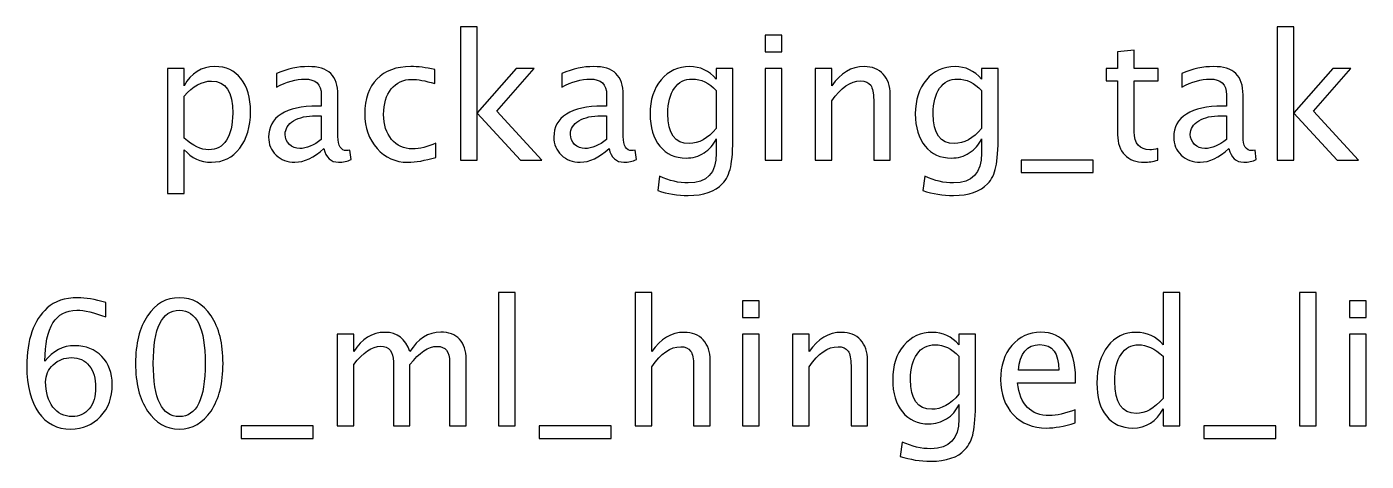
# Model space of a CAD drawing. Header units: centimetres. Extents: x -12.4 to 13.9, y -15.4 to 15.6.
# Drawn here: x -12.4 to -2.57, y 12.46 to 15.65 of the extents above; entities that cross this region are included whole.
import ezdxf

# ---------------------------------------------------------------- set-up
doc = ezdxf.new("R2010")
doc.units = ezdxf.units.CM
doc.header["$MEASUREMENT"] = 0
doc.layers.add('Layer 1', color=7, linetype='Continuous')

msp = doc.modelspace()

# ---------------------------------------------------------------- linework, layer by layer
at = {"layer": 'Layer 1'}
for points, knots in [([(-9.21841, 14.67044), (-9.21841, 14.67044), (-9.21841, 15.64961), (-9.21841, 15.64961), (-9.21841, 15.64961), (-9.21841, 15.64961), (-9.09649, 15.64961), (-9.09649, 15.64961), (-9.09649, 15.64961), (-9.09649, 15.64961), (-9.09649, 15.01694), (-9.09649, 15.01694), (-9.09649, 15.01694), (-9.09649, 15.01694), (-8.81074, 15.34354), (-8.81074, 15.34354), (-8.81074, 15.34354), (-8.81074, 15.34354), (-8.67908, 15.34354), (-8.67908, 15.34354), (-8.67908, 15.34354), (-8.67908, 15.34354), (-8.95213, 15.02943), (-8.95213, 15.02943), (-8.95213, 15.02943), (-8.95213, 15.02943), (-8.62193, 14.67044), (-8.62193, 14.67044), (-8.62193, 14.67044), (-8.62193, 14.67044), (-8.77899, 14.67044), (-8.77899, 14.67044), (-8.77899, 14.67044), (-8.77899, 14.67044), (-9.09649, 15.01567), (-9.09649, 15.01567), (-9.09649, 15.01567), (-9.09649, 15.01567), (-9.09649, 14.67044), (-9.09649, 14.67044), (-9.09649, 14.67044), (-9.09649, 14.67044), (-9.21841, 14.67044), (-9.21841, 14.67044)], [0, 0, 0, 0, 0.0833333, 0.0833333, 0.0833333, 0.0833333, 0.1666667, 0.1666667, 0.1666667, 0.1666667, 0.25, 0.25, 0.25, 0.25, 0.3333333, 0.3333333, 0.3333333, 0.3333333, 0.4166667, 0.4166667, 0.4166667, 0.4166667, 0.5, 0.5, 0.5, 0.5, 0.5833333, 0.5833333, 0.5833333, 0.5833333, 0.6666667, 0.6666667, 0.6666667, 0.6666667, 0.75, 0.75, 0.75, 0.75, 0.8333333, 0.8333333, 0.8333333, 0.8333333, 1, 1, 1, 1]), ([(-3.22463, 14.67044), (-3.22463, 14.67044), (-3.22463, 15.64961), (-3.22463, 15.64961), (-3.22463, 15.64961), (-3.22463, 15.64961), (-3.10271, 15.64961), (-3.10271, 15.64961), (-3.10271, 15.64961), (-3.10271, 15.64961), (-3.10271, 15.01694), (-3.10271, 15.01694), (-3.10271, 15.01694), (-3.10271, 15.01694), (-2.81696, 15.34354), (-2.81696, 15.34354), (-2.81696, 15.34354), (-2.81696, 15.34354), (-2.6853, 15.34354), (-2.6853, 15.34354), (-2.6853, 15.34354), (-2.6853, 15.34354), (-2.95835, 15.02943), (-2.95835, 15.02943), (-2.95835, 15.02943), (-2.95835, 15.02943), (-2.62815, 14.67044), (-2.62815, 14.67044), (-2.62815, 14.67044), (-2.62815, 14.67044), (-2.78521, 14.67044), (-2.78521, 14.67044), (-2.78521, 14.67044), (-2.78521, 14.67044), (-3.10271, 15.01567), (-3.10271, 15.01567), (-3.10271, 15.01567), (-3.10271, 15.01567), (-3.10271, 14.67044), (-3.10271, 14.67044), (-3.10271, 14.67044), (-3.10271, 14.67044), (-3.22463, 14.67044), (-3.22463, 14.67044)], [0, 0, 0, 0, 0.0833333, 0.0833333, 0.0833333, 0.0833333, 0.1666667, 0.1666667, 0.1666667, 0.1666667, 0.25, 0.25, 0.25, 0.25, 0.3333333, 0.3333333, 0.3333333, 0.3333333, 0.4166667, 0.4166667, 0.4166667, 0.4166667, 0.5, 0.5, 0.5, 0.5, 0.5833333, 0.5833333, 0.5833333, 0.5833333, 0.6666667, 0.6666667, 0.6666667, 0.6666667, 0.75, 0.75, 0.75, 0.75, 0.8333333, 0.8333333, 0.8333333, 0.8333333, 1, 1, 1, 1]), ([(-6.98299, 15.46673), (-6.98299, 15.46673), (-6.98299, 15.58865), (-6.98299, 15.58865), (-6.98299, 15.58865), (-6.98299, 15.58865), (-6.86107, 15.58865), (-6.86107, 15.58865), (-6.86107, 15.58865), (-6.86107, 15.58865), (-6.86107, 15.46673), (-6.86107, 15.46673), (-6.86107, 15.46673), (-6.86107, 15.46673), (-6.98299, 15.46673), (-6.98299, 15.46673)], [0, 0, 0, 0, 0.2, 0.2, 0.2, 0.2, 0.4, 0.4, 0.4, 0.4, 0.6, 0.6, 0.6, 0.6, 1, 1, 1, 1]), ([(-4.09987, 14.67065), (-4.13755, 14.66028), (-4.17035, 14.6552), (-4.19808, 14.6552), (-4.19808, 14.6552), (-4.26031, 14.6552), (-4.30878, 14.67298), (-4.3435, 14.70854), (-4.3435, 14.70854), (-4.37842, 14.7441), (-4.39578, 14.79342), (-4.39578, 14.85671), (-4.39578, 14.85671), (-4.39578, 14.85671), (-4.39578, 15.2521), (-4.39578, 15.2521), (-4.39578, 15.2521), (-4.39578, 15.2521), (-4.48002, 15.2521), (-4.48002, 15.2521), (-4.48002, 15.2521), (-4.48002, 15.2521), (-4.48002, 15.34354), (-4.48002, 15.34354), (-4.48002, 15.34354), (-4.48002, 15.34354), (-4.39578, 15.34354), (-4.39578, 15.34354), (-4.39578, 15.34354), (-4.39578, 15.34354), (-4.39578, 15.46525), (-4.39578, 15.46525), (-4.39578, 15.46525), (-4.39578, 15.46525), (-4.27386, 15.47689), (-4.27386, 15.47689), (-4.27386, 15.47689), (-4.27386, 15.47689), (-4.27386, 15.34354), (-4.27386, 15.34354), (-4.27386, 15.34354), (-4.27386, 15.34354), (-4.09733, 15.34354), (-4.09733, 15.34354), (-4.09733, 15.34354), (-4.09733, 15.34354), (-4.09733, 15.2521), (-4.09733, 15.2521), (-4.09733, 15.2521), (-4.09733, 15.2521), (-4.27386, 15.2521), (-4.27386, 15.2521), (-4.27386, 15.2521), (-4.27386, 15.2521), (-4.27386, 14.87872), (-4.27386, 14.87872), (-4.27386, 14.87872), (-4.27386, 14.79067), (-4.23555, 14.74664), (-4.15914, 14.74664), (-4.15914, 14.74664), (-4.14284, 14.74664), (-4.12315, 14.74939), (-4.09987, 14.75468), (-4.09987, 14.75468), (-4.09987, 14.75468), (-4.09987, 14.67065), (-4.09987, 14.67065)], [0, 0, 0, 0, 0.0555556, 0.0555556, 0.0555556, 0.0555556, 0.1111111, 0.1111111, 0.1111111, 0.1111111, 0.1666667, 0.1666667, 0.1666667, 0.1666667, 0.2222222, 0.2222222, 0.2222222, 0.2222222, 0.2777778, 0.2777778, 0.2777778, 0.2777778, 0.3333333, 0.3333333, 0.3333333, 0.3333333, 0.3888889, 0.3888889, 0.3888889, 0.3888889, 0.4444444, 0.4444444, 0.4444444, 0.4444444, 0.5, 0.5, 0.5, 0.5, 0.5555556, 0.5555556, 0.5555556, 0.5555556, 0.6111111, 0.6111111, 0.6111111, 0.6111111, 0.6666667, 0.6666667, 0.6666667, 0.6666667, 0.7222222, 0.7222222, 0.7222222, 0.7222222, 0.7777778, 0.7777778, 0.7777778, 0.7777778, 0.8333333, 0.8333333, 0.8333333, 0.8333333, 0.8888889, 0.8888889, 0.8888889, 0.8888889, 1, 1, 1, 1]), ([(-11.36936, 14.42533), (-11.36936, 14.42533), (-11.36936, 15.34354), (-11.36936, 15.34354), (-11.36936, 15.34354), (-11.36936, 15.34354), (-11.24744, 15.34354), (-11.24744, 15.34354), (-11.24744, 15.34354), (-11.24744, 15.34354), (-11.24744, 15.21633), (-11.24744, 15.21633), (-11.24744, 15.21633), (-11.19749, 15.31052), (-11.12234, 15.35751), (-11.02223, 15.35751), (-11.02223, 15.35751), (-10.94116, 15.35751), (-10.87745, 15.32809), (-10.83088, 15.26903), (-10.83088, 15.26903), (-10.78431, 15.20998), (-10.76103, 15.12933), (-10.76103, 15.0271), (-10.76103, 15.0271), (-10.76103, 14.91576), (-10.78749, 14.8258), (-10.84019, 14.75765), (-10.84019, 14.75765), (-10.8929, 14.68928), (-10.96232, 14.6552), (-11.04826, 14.6552), (-11.04826, 14.6552), (-11.12806, 14.6552), (-11.19452, 14.68568), (-11.24744, 14.74685), (-11.24744, 14.74685), (-11.24744, 14.74685), (-11.24744, 14.42533), (-11.24744, 14.42533), (-11.24744, 14.42533), (-11.24744, 14.42533), (-11.36936, 14.42533), (-11.36936, 14.42533)], [0, 0, 0, 0, 0.0833333, 0.0833333, 0.0833333, 0.0833333, 0.1666667, 0.1666667, 0.1666667, 0.1666667, 0.25, 0.25, 0.25, 0.25, 0.3333333, 0.3333333, 0.3333333, 0.3333333, 0.4166667, 0.4166667, 0.4166667, 0.4166667, 0.5, 0.5, 0.5, 0.5, 0.5833333, 0.5833333, 0.5833333, 0.5833333, 0.6666667, 0.6666667, 0.6666667, 0.6666667, 0.75, 0.75, 0.75, 0.75, 0.8333333, 0.8333333, 0.8333333, 0.8333333, 1, 1, 1, 1]), ([(-10.22319, 14.75617), (-10.29642, 14.68886), (-10.36691, 14.6552), (-10.43464, 14.6552), (-10.43464, 14.6552), (-10.49031, 14.6552), (-10.53667, 14.67256), (-10.57328, 14.70748), (-10.57328, 14.70748), (-10.61011, 14.74241), (-10.62853, 14.78643), (-10.62853, 14.83956), (-10.62853, 14.83956), (-10.62853, 14.91301), (-10.59763, 14.96953), (-10.53582, 15.0089), (-10.53582, 15.0089), (-10.47401, 15.04827), (-10.38532, 15.06795), (-10.26975, 15.06795), (-10.26975, 15.06795), (-10.26975, 15.06795), (-10.24118, 15.06795), (-10.24118, 15.06795), (-10.24118, 15.06795), (-10.24118, 15.06795), (-10.24118, 15.14902), (-10.24118, 15.14902), (-10.24118, 15.14902), (-10.24118, 15.22712), (-10.28182, 15.26607), (-10.36331, 15.26607), (-10.36331, 15.26607), (-10.42639, 15.26607), (-10.49539, 15.24617), (-10.57011, 15.20638), (-10.57011, 15.20638), (-10.57011, 15.20638), (-10.57011, 15.30671), (-10.57011, 15.30671), (-10.57011, 15.30671), (-10.48798, 15.34058), (-10.41051, 15.35751), (-10.33791, 15.35751), (-10.33791, 15.35751), (-10.26319, 15.35751), (-10.20795, 15.34058), (-10.1726, 15.3065), (-10.1726, 15.3065), (-10.13704, 15.27242), (-10.11926, 15.21993), (-10.11926, 15.14902), (-10.11926, 15.14902), (-10.11926, 15.14902), (-10.11926, 14.84485), (-10.11926, 14.84485), (-10.11926, 14.84485), (-10.11926, 14.77522), (-10.09788, 14.74029), (-10.05491, 14.74029), (-10.05491, 14.74029), (-10.04962, 14.74029), (-10.04179, 14.74114), (-10.03142, 14.74283), (-10.03142, 14.74283), (-10.03142, 14.74283), (-10.02274, 14.6751), (-10.02274, 14.6751), (-10.02274, 14.6751), (-10.05047, 14.66176), (-10.08095, 14.6552), (-10.11439, 14.6552), (-10.11439, 14.6552), (-10.17133, 14.6552), (-10.20752, 14.68886), (-10.22319, 14.75617)], [0, 0, 0, 0, 0.05, 0.05, 0.05, 0.05, 0.1, 0.1, 0.1, 0.1, 0.15, 0.15, 0.15, 0.15, 0.2, 0.2, 0.2, 0.2, 0.25, 0.25, 0.25, 0.25, 0.3, 0.3, 0.3, 0.3, 0.35, 0.35, 0.35, 0.35, 0.4, 0.4, 0.4, 0.4, 0.45, 0.45, 0.45, 0.45, 0.5, 0.5, 0.5, 0.5, 0.55, 0.55, 0.55, 0.55, 0.6, 0.6, 0.6, 0.6, 0.65, 0.65, 0.65, 0.65, 0.7, 0.7, 0.7, 0.7, 0.75, 0.75, 0.75, 0.75, 0.8, 0.8, 0.8, 0.8, 0.85, 0.85, 0.85, 0.85, 0.9, 0.9, 0.9, 0.9, 1, 1, 1, 1]), ([(-9.4015, 14.69076), (-9.48045, 14.66705), (-9.54861, 14.6552), (-9.60597, 14.6552), (-9.60597, 14.6552), (-9.69699, 14.6552), (-9.77234, 14.68886), (-9.83224, 14.75595), (-9.83224, 14.75595), (-9.89214, 14.82326), (-9.9222, 14.90814), (-9.9222, 15.01038), (-9.9222, 15.01038), (-9.9222, 15.1196), (-9.89257, 15.2049), (-9.8333, 15.26586), (-9.8333, 15.26586), (-9.77403, 15.32703), (-9.69127, 15.35751), (-9.58501, 15.35751), (-9.58501, 15.35751), (-9.53273, 15.35751), (-9.47389, 15.35031), (-9.40912, 15.33592), (-9.40912, 15.33592), (-9.40912, 15.33592), (-9.40912, 15.23305), (-9.40912, 15.23305), (-9.40912, 15.23305), (-9.47791, 15.25337), (-9.534, 15.26353), (-9.57718, 15.26353), (-9.57718, 15.26353), (-9.63984, 15.26353), (-9.69, 15.24004), (-9.72747, 15.19326), (-9.72747, 15.19326), (-9.76493, 15.14648), (-9.78377, 15.08404), (-9.78377, 15.00614), (-9.78377, 15.00614), (-9.78377, 14.93058), (-9.7643, 14.86962), (-9.72556, 14.82284), (-9.72556, 14.82284), (-9.68683, 14.77627), (-9.63624, 14.75299), (-9.57337, 14.75299), (-9.57337, 14.75299), (-9.5177, 14.75299), (-9.46055, 14.76738), (-9.4015, 14.79617), (-9.4015, 14.79617), (-9.4015, 14.79617), (-9.4015, 14.69076), (-9.4015, 14.69076)], [0, 0, 0, 0, 0.0666667, 0.0666667, 0.0666667, 0.0666667, 0.1333333, 0.1333333, 0.1333333, 0.1333333, 0.2, 0.2, 0.2, 0.2, 0.2666667, 0.2666667, 0.2666667, 0.2666667, 0.3333333, 0.3333333, 0.3333333, 0.3333333, 0.4, 0.4, 0.4, 0.4, 0.4666667, 0.4666667, 0.4666667, 0.4666667, 0.5333333, 0.5333333, 0.5333333, 0.5333333, 0.6, 0.6, 0.6, 0.6, 0.6666667, 0.6666667, 0.6666667, 0.6666667, 0.7333333, 0.7333333, 0.7333333, 0.7333333, 0.8, 0.8, 0.8, 0.8, 0.8666667, 0.8666667, 0.8666667, 0.8666667, 1, 1, 1, 1]), ([(-8.12917, 14.75617), (-8.2024, 14.68886), (-8.27289, 14.6552), (-8.34062, 14.6552), (-8.34062, 14.6552), (-8.39629, 14.6552), (-8.44265, 14.67256), (-8.47926, 14.70748), (-8.47926, 14.70748), (-8.51609, 14.74241), (-8.53451, 14.78643), (-8.53451, 14.83956), (-8.53451, 14.83956), (-8.53451, 14.91301), (-8.50361, 14.96953), (-8.4418, 15.0089), (-8.4418, 15.0089), (-8.37999, 15.04827), (-8.2913, 15.06795), (-8.17573, 15.06795), (-8.17573, 15.06795), (-8.17573, 15.06795), (-8.14716, 15.06795), (-8.14716, 15.06795), (-8.14716, 15.06795), (-8.14716, 15.06795), (-8.14716, 15.14902), (-8.14716, 15.14902), (-8.14716, 15.14902), (-8.14716, 15.22712), (-8.1878, 15.26607), (-8.26929, 15.26607), (-8.26929, 15.26607), (-8.33237, 15.26607), (-8.40137, 15.24617), (-8.47609, 15.20638), (-8.47609, 15.20638), (-8.47609, 15.20638), (-8.47609, 15.30671), (-8.47609, 15.30671), (-8.47609, 15.30671), (-8.39396, 15.34058), (-8.31649, 15.35751), (-8.24389, 15.35751), (-8.24389, 15.35751), (-8.16917, 15.35751), (-8.11393, 15.34058), (-8.07858, 15.3065), (-8.07858, 15.3065), (-8.04302, 15.27242), (-8.02524, 15.21993), (-8.02524, 15.14902), (-8.02524, 15.14902), (-8.02524, 15.14902), (-8.02524, 14.84485), (-8.02524, 14.84485), (-8.02524, 14.84485), (-8.02524, 14.77522), (-8.00386, 14.74029), (-7.96089, 14.74029), (-7.96089, 14.74029), (-7.9556, 14.74029), (-7.94777, 14.74114), (-7.9374, 14.74283), (-7.9374, 14.74283), (-7.9374, 14.74283), (-7.92872, 14.6751), (-7.92872, 14.6751), (-7.92872, 14.6751), (-7.95645, 14.66176), (-7.98693, 14.6552), (-8.02037, 14.6552), (-8.02037, 14.6552), (-8.07731, 14.6552), (-8.1135, 14.68886), (-8.12917, 14.75617)], [0, 0, 0, 0, 0.05, 0.05, 0.05, 0.05, 0.1, 0.1, 0.1, 0.1, 0.15, 0.15, 0.15, 0.15, 0.2, 0.2, 0.2, 0.2, 0.25, 0.25, 0.25, 0.25, 0.3, 0.3, 0.3, 0.3, 0.35, 0.35, 0.35, 0.35, 0.4, 0.4, 0.4, 0.4, 0.45, 0.45, 0.45, 0.45, 0.5, 0.5, 0.5, 0.5, 0.55, 0.55, 0.55, 0.55, 0.6, 0.6, 0.6, 0.6, 0.65, 0.65, 0.65, 0.65, 0.7, 0.7, 0.7, 0.7, 0.75, 0.75, 0.75, 0.75, 0.8, 0.8, 0.8, 0.8, 0.85, 0.85, 0.85, 0.85, 0.9, 0.9, 0.9, 0.9, 1, 1, 1, 1]), ([(-7.7723, 14.44692), (-7.7723, 14.44692), (-7.75791, 14.55233), (-7.75791, 14.55233), (-7.75791, 14.55233), (-7.68721, 14.51931), (-7.61715, 14.5028), (-7.54793, 14.5028), (-7.54793, 14.5028), (-7.41056, 14.5028), (-7.34177, 14.57561), (-7.34177, 14.72103), (-7.34177, 14.72103), (-7.34177, 14.72103), (-7.34177, 14.82686), (-7.34177, 14.82686), (-7.34177, 14.82686), (-7.36294, 14.7822), (-7.39299, 14.7477), (-7.43215, 14.72293), (-7.43215, 14.72293), (-7.47131, 14.69817), (-7.51491, 14.68568), (-7.56296, 14.68568), (-7.56296, 14.68568), (-7.64445, 14.68568), (-7.70901, 14.71489), (-7.75664, 14.77331), (-7.75664, 14.77331), (-7.80426, 14.83173), (-7.82818, 14.91089), (-7.82818, 15.0108), (-7.82818, 15.0108), (-7.82818, 15.11304), (-7.80109, 15.19643), (-7.7469, 15.26099), (-7.7469, 15.26099), (-7.6925, 15.32534), (-7.62244, 15.35751), (-7.53629, 15.35751), (-7.53629, 15.35751), (-7.46094, 15.35751), (-7.39596, 15.32703), (-7.34177, 15.26586), (-7.34177, 15.26586), (-7.34177, 15.26586), (-7.34177, 15.34354), (-7.34177, 15.34354), (-7.34177, 15.34354), (-7.34177, 15.34354), (-7.21985, 15.34354), (-7.21985, 15.34354), (-7.21985, 15.34354), (-7.21985, 15.34354), (-7.21985, 14.85417), (-7.21985, 14.85417), (-7.21985, 14.85417), (-7.21985, 14.74897), (-7.22535, 14.67108), (-7.23636, 14.62049), (-7.23636, 14.62049), (-7.24715, 14.5699), (-7.2679, 14.52841), (-7.29795, 14.49624), (-7.29795, 14.49624), (-7.35129, 14.43972), (-7.43469, 14.41136), (-7.54793, 14.41136), (-7.54793, 14.41136), (-7.62561, 14.41136), (-7.70033, 14.42321), (-7.7723, 14.44692)], [0, 0, 0, 0, 0.0526316, 0.0526316, 0.0526316, 0.0526316, 0.1052632, 0.1052632, 0.1052632, 0.1052632, 0.1578947, 0.1578947, 0.1578947, 0.1578947, 0.2105263, 0.2105263, 0.2105263, 0.2105263, 0.2631579, 0.2631579, 0.2631579, 0.2631579, 0.3157895, 0.3157895, 0.3157895, 0.3157895, 0.3684211, 0.3684211, 0.3684211, 0.3684211, 0.4210526, 0.4210526, 0.4210526, 0.4210526, 0.4736842, 0.4736842, 0.4736842, 0.4736842, 0.5263158, 0.5263158, 0.5263158, 0.5263158, 0.5789474, 0.5789474, 0.5789474, 0.5789474, 0.6315789, 0.6315789, 0.6315789, 0.6315789, 0.6842105, 0.6842105, 0.6842105, 0.6842105, 0.7368421, 0.7368421, 0.7368421, 0.7368421, 0.7894737, 0.7894737, 0.7894737, 0.7894737, 0.8421053, 0.8421053, 0.8421053, 0.8421053, 0.8947368, 0.8947368, 0.8947368, 0.8947368, 1, 1, 1, 1]), ([(-6.98299, 14.67044), (-6.98299, 14.67044), (-6.98299, 15.34354), (-6.98299, 15.34354), (-6.98299, 15.34354), (-6.98299, 15.34354), (-6.86107, 15.34354), (-6.86107, 15.34354), (-6.86107, 15.34354), (-6.86107, 15.34354), (-6.86107, 14.67044), (-6.86107, 14.67044), (-6.86107, 14.67044), (-6.86107, 14.67044), (-6.98299, 14.67044), (-6.98299, 14.67044)], [0, 0, 0, 0, 0.2, 0.2, 0.2, 0.2, 0.4, 0.4, 0.4, 0.4, 0.6, 0.6, 0.6, 0.6, 1, 1, 1, 1]), ([(-6.61596, 14.67044), (-6.61596, 14.67044), (-6.61596, 15.34354), (-6.61596, 15.34354), (-6.61596, 15.34354), (-6.61596, 15.34354), (-6.49404, 15.34354), (-6.49404, 15.34354), (-6.49404, 15.34354), (-6.49404, 15.34354), (-6.49404, 15.21633), (-6.49404, 15.21633), (-6.49404, 15.21633), (-6.42948, 15.31052), (-6.35032, 15.35751), (-6.25676, 15.35751), (-6.25676, 15.35751), (-6.19792, 15.35751), (-6.15114, 15.3391), (-6.11664, 15.30205), (-6.11664, 15.30205), (-6.08214, 15.26522), (-6.06478, 15.21548), (-6.06478, 15.15325), (-6.06478, 15.15325), (-6.06478, 15.15325), (-6.06478, 14.67044), (-6.06478, 14.67044), (-6.06478, 14.67044), (-6.06478, 14.67044), (-6.1867, 14.67044), (-6.1867, 14.67044), (-6.1867, 14.67044), (-6.1867, 14.67044), (-6.1867, 15.11346), (-6.1867, 15.11346), (-6.1867, 15.11346), (-6.1867, 15.16341), (-6.19411, 15.19897), (-6.20871, 15.22014), (-6.20871, 15.22014), (-6.22353, 15.24152), (-6.24787, 15.2521), (-6.28195, 15.2521), (-6.28195, 15.2521), (-6.35688, 15.2521), (-6.42758, 15.20321), (-6.49404, 15.10542), (-6.49404, 15.10542), (-6.49404, 15.10542), (-6.49404, 14.67044), (-6.49404, 14.67044), (-6.49404, 14.67044), (-6.49404, 14.67044), (-6.61596, 14.67044), (-6.61596, 14.67044)], [0, 0, 0, 0, 0.0666667, 0.0666667, 0.0666667, 0.0666667, 0.1333333, 0.1333333, 0.1333333, 0.1333333, 0.2, 0.2, 0.2, 0.2, 0.2666667, 0.2666667, 0.2666667, 0.2666667, 0.3333333, 0.3333333, 0.3333333, 0.3333333, 0.4, 0.4, 0.4, 0.4, 0.4666667, 0.4666667, 0.4666667, 0.4666667, 0.5333333, 0.5333333, 0.5333333, 0.5333333, 0.6, 0.6, 0.6, 0.6, 0.6666667, 0.6666667, 0.6666667, 0.6666667, 0.7333333, 0.7333333, 0.7333333, 0.7333333, 0.8, 0.8, 0.8, 0.8, 0.8666667, 0.8666667, 0.8666667, 0.8666667, 1, 1, 1, 1]), ([(-5.82517, 14.44692), (-5.82517, 14.44692), (-5.81078, 14.55233), (-5.81078, 14.55233), (-5.81078, 14.55233), (-5.74008, 14.51931), (-5.67002, 14.5028), (-5.6008, 14.5028), (-5.6008, 14.5028), (-5.46343, 14.5028), (-5.39464, 14.57561), (-5.39464, 14.72103), (-5.39464, 14.72103), (-5.39464, 14.72103), (-5.39464, 14.82686), (-5.39464, 14.82686), (-5.39464, 14.82686), (-5.41581, 14.7822), (-5.44586, 14.7477), (-5.48502, 14.72293), (-5.48502, 14.72293), (-5.52418, 14.69817), (-5.56778, 14.68568), (-5.61583, 14.68568), (-5.61583, 14.68568), (-5.69732, 14.68568), (-5.76188, 14.71489), (-5.80951, 14.77331), (-5.80951, 14.77331), (-5.85713, 14.83173), (-5.88105, 14.91089), (-5.88105, 15.0108), (-5.88105, 15.0108), (-5.88105, 15.11304), (-5.85396, 15.19643), (-5.79977, 15.26099), (-5.79977, 15.26099), (-5.74537, 15.32534), (-5.67531, 15.35751), (-5.58916, 15.35751), (-5.58916, 15.35751), (-5.51381, 15.35751), (-5.44883, 15.32703), (-5.39464, 15.26586), (-5.39464, 15.26586), (-5.39464, 15.26586), (-5.39464, 15.34354), (-5.39464, 15.34354), (-5.39464, 15.34354), (-5.39464, 15.34354), (-5.27272, 15.34354), (-5.27272, 15.34354), (-5.27272, 15.34354), (-5.27272, 15.34354), (-5.27272, 14.85417), (-5.27272, 14.85417), (-5.27272, 14.85417), (-5.27272, 14.74897), (-5.27822, 14.67108), (-5.28923, 14.62049), (-5.28923, 14.62049), (-5.30002, 14.5699), (-5.32077, 14.52841), (-5.35082, 14.49624), (-5.35082, 14.49624), (-5.40416, 14.43972), (-5.48756, 14.41136), (-5.6008, 14.41136), (-5.6008, 14.41136), (-5.67848, 14.41136), (-5.7532, 14.42321), (-5.82517, 14.44692)], [0, 0, 0, 0, 0.0526316, 0.0526316, 0.0526316, 0.0526316, 0.1052632, 0.1052632, 0.1052632, 0.1052632, 0.1578947, 0.1578947, 0.1578947, 0.1578947, 0.2105263, 0.2105263, 0.2105263, 0.2105263, 0.2631579, 0.2631579, 0.2631579, 0.2631579, 0.3157895, 0.3157895, 0.3157895, 0.3157895, 0.3684211, 0.3684211, 0.3684211, 0.3684211, 0.4210526, 0.4210526, 0.4210526, 0.4210526, 0.4736842, 0.4736842, 0.4736842, 0.4736842, 0.5263158, 0.5263158, 0.5263158, 0.5263158, 0.5789474, 0.5789474, 0.5789474, 0.5789474, 0.6315789, 0.6315789, 0.6315789, 0.6315789, 0.6842105, 0.6842105, 0.6842105, 0.6842105, 0.7368421, 0.7368421, 0.7368421, 0.7368421, 0.7894737, 0.7894737, 0.7894737, 0.7894737, 0.8421053, 0.8421053, 0.8421053, 0.8421053, 0.8947368, 0.8947368, 0.8947368, 0.8947368, 1, 1, 1, 1]), ([(-3.57896, 14.75617), (-3.65219, 14.68886), (-3.72268, 14.6552), (-3.79041, 14.6552), (-3.79041, 14.6552), (-3.84608, 14.6552), (-3.89244, 14.67256), (-3.92905, 14.70748), (-3.92905, 14.70748), (-3.96588, 14.74241), (-3.9843, 14.78643), (-3.9843, 14.83956), (-3.9843, 14.83956), (-3.9843, 14.91301), (-3.9534, 14.96953), (-3.89159, 15.0089), (-3.89159, 15.0089), (-3.82978, 15.04827), (-3.74109, 15.06795), (-3.62552, 15.06795), (-3.62552, 15.06795), (-3.62552, 15.06795), (-3.59695, 15.06795), (-3.59695, 15.06795), (-3.59695, 15.06795), (-3.59695, 15.06795), (-3.59695, 15.14902), (-3.59695, 15.14902), (-3.59695, 15.14902), (-3.59695, 15.22712), (-3.63759, 15.26607), (-3.71908, 15.26607), (-3.71908, 15.26607), (-3.78216, 15.26607), (-3.85116, 15.24617), (-3.92588, 15.20638), (-3.92588, 15.20638), (-3.92588, 15.20638), (-3.92588, 15.30671), (-3.92588, 15.30671), (-3.92588, 15.30671), (-3.84375, 15.34058), (-3.76628, 15.35751), (-3.69368, 15.35751), (-3.69368, 15.35751), (-3.61896, 15.35751), (-3.56372, 15.34058), (-3.52837, 15.3065), (-3.52837, 15.3065), (-3.49281, 15.27242), (-3.47503, 15.21993), (-3.47503, 15.14902), (-3.47503, 15.14902), (-3.47503, 15.14902), (-3.47503, 14.84485), (-3.47503, 14.84485), (-3.47503, 14.84485), (-3.47503, 14.77522), (-3.45365, 14.74029), (-3.41068, 14.74029), (-3.41068, 14.74029), (-3.40539, 14.74029), (-3.39756, 14.74114), (-3.38719, 14.74283), (-3.38719, 14.74283), (-3.38719, 14.74283), (-3.37851, 14.6751), (-3.37851, 14.6751), (-3.37851, 14.6751), (-3.40624, 14.66176), (-3.43672, 14.6552), (-3.47016, 14.6552), (-3.47016, 14.6552), (-3.5271, 14.6552), (-3.56329, 14.68886), (-3.57896, 14.75617)], [0, 0, 0, 0, 0.05, 0.05, 0.05, 0.05, 0.1, 0.1, 0.1, 0.1, 0.15, 0.15, 0.15, 0.15, 0.2, 0.2, 0.2, 0.2, 0.25, 0.25, 0.25, 0.25, 0.3, 0.3, 0.3, 0.3, 0.35, 0.35, 0.35, 0.35, 0.4, 0.4, 0.4, 0.4, 0.45, 0.45, 0.45, 0.45, 0.5, 0.5, 0.5, 0.5, 0.55, 0.55, 0.55, 0.55, 0.6, 0.6, 0.6, 0.6, 0.65, 0.65, 0.65, 0.65, 0.7, 0.7, 0.7, 0.7, 0.75, 0.75, 0.75, 0.75, 0.8, 0.8, 0.8, 0.8, 0.85, 0.85, 0.85, 0.85, 0.9, 0.9, 0.9, 0.9, 1, 1, 1, 1]), ([(-11.24744, 14.83088), (-11.18457, 14.77479), (-11.12467, 14.74664), (-11.06773, 14.74664), (-11.06773, 14.74664), (-11.01164, 14.74664), (-10.96825, 14.77014), (-10.93777, 14.81691), (-10.93777, 14.81691), (-10.90708, 14.86369), (-10.89184, 14.92952), (-10.89184, 15.01461), (-10.89184, 15.01461), (-10.89184, 15.17209), (-10.94391, 15.25083), (-11.04805, 15.25083), (-11.04805, 15.25083), (-11.11621, 15.25083), (-11.18267, 15.214), (-11.24744, 15.14013), (-11.24744, 15.14013), (-11.24744, 15.14013), (-11.24744, 14.83088), (-11.24744, 14.83088)], [0, 0, 0, 0, 0.1428571, 0.1428571, 0.1428571, 0.1428571, 0.2857143, 0.2857143, 0.2857143, 0.2857143, 0.4285714, 0.4285714, 0.4285714, 0.4285714, 0.5714286, 0.5714286, 0.5714286, 0.5714286, 0.7142857, 0.7142857, 0.7142857, 0.7142857, 1, 1, 1, 1]), ([(-7.34177, 14.90327), (-7.34177, 14.90327), (-7.34177, 15.18246), (-7.34177, 15.18246), (-7.34177, 15.18246), (-7.39553, 15.23813), (-7.45416, 15.26607), (-7.51745, 15.26607), (-7.51745, 15.26607), (-7.57376, 15.26607), (-7.61778, 15.24363), (-7.64953, 15.19855), (-7.64953, 15.19855), (-7.68149, 15.15368), (-7.69737, 15.09123), (-7.69737, 15.01165), (-7.69737, 15.01165), (-7.69737, 14.86539), (-7.64551, 14.79236), (-7.54158, 14.79236), (-7.54158, 14.79236), (-7.47089, 14.79236), (-7.40421, 14.8294), (-7.34177, 14.90327)], [0, 0, 0, 0, 0.1428571, 0.1428571, 0.1428571, 0.1428571, 0.2857143, 0.2857143, 0.2857143, 0.2857143, 0.4285714, 0.4285714, 0.4285714, 0.4285714, 0.5714286, 0.5714286, 0.5714286, 0.5714286, 0.7142857, 0.7142857, 0.7142857, 0.7142857, 1, 1, 1, 1]), ([(-5.39464, 14.90327), (-5.39464, 14.90327), (-5.39464, 15.18246), (-5.39464, 15.18246), (-5.39464, 15.18246), (-5.4484, 15.23813), (-5.50703, 15.26607), (-5.57032, 15.26607), (-5.57032, 15.26607), (-5.62663, 15.26607), (-5.67065, 15.24363), (-5.7024, 15.19855), (-5.7024, 15.19855), (-5.73436, 15.15368), (-5.75024, 15.09123), (-5.75024, 15.01165), (-5.75024, 15.01165), (-5.75024, 14.86539), (-5.69838, 14.79236), (-5.59445, 14.79236), (-5.59445, 14.79236), (-5.52376, 14.79236), (-5.45708, 14.8294), (-5.39464, 14.90327)], [0, 0, 0, 0, 0.1428571, 0.1428571, 0.1428571, 0.1428571, 0.2857143, 0.2857143, 0.2857143, 0.2857143, 0.4285714, 0.4285714, 0.4285714, 0.4285714, 0.5714286, 0.5714286, 0.5714286, 0.5714286, 0.7142857, 0.7142857, 0.7142857, 0.7142857, 1, 1, 1, 1]), ([(-10.24118, 14.82263), (-10.24118, 14.82263), (-10.24118, 14.99556), (-10.24118, 14.99556), (-10.24118, 14.99556), (-10.24118, 14.99556), (-10.28034, 14.99683), (-10.28034, 14.99683), (-10.28034, 14.99683), (-10.34807, 14.99683), (-10.40268, 14.98434), (-10.44438, 14.95937), (-10.44438, 14.95937), (-10.48587, 14.93418), (-10.50661, 14.90095), (-10.50661, 14.85946), (-10.50661, 14.85946), (-10.50661, 14.83046), (-10.49624, 14.80591), (-10.47571, 14.7858), (-10.47571, 14.7858), (-10.45496, 14.76569), (-10.42977, 14.75553), (-10.39993, 14.75553), (-10.39993, 14.75553), (-10.34913, 14.75553), (-10.29621, 14.77797), (-10.24118, 14.82263)], [0, 0, 0, 0, 0.125, 0.125, 0.125, 0.125, 0.25, 0.25, 0.25, 0.25, 0.375, 0.375, 0.375, 0.375, 0.5, 0.5, 0.5, 0.5, 0.625, 0.625, 0.625, 0.625, 0.75, 0.75, 0.75, 0.75, 1, 1, 1, 1]), ([(-8.14716, 14.82263), (-8.14716, 14.82263), (-8.14716, 14.99556), (-8.14716, 14.99556), (-8.14716, 14.99556), (-8.14716, 14.99556), (-8.18632, 14.99683), (-8.18632, 14.99683), (-8.18632, 14.99683), (-8.25405, 14.99683), (-8.30866, 14.98434), (-8.35036, 14.95937), (-8.35036, 14.95937), (-8.39185, 14.93418), (-8.41259, 14.90095), (-8.41259, 14.85946), (-8.41259, 14.85946), (-8.41259, 14.83046), (-8.40222, 14.80591), (-8.38169, 14.7858), (-8.38169, 14.7858), (-8.36094, 14.76569), (-8.33575, 14.75553), (-8.30591, 14.75553), (-8.30591, 14.75553), (-8.25511, 14.75553), (-8.20219, 14.77797), (-8.14716, 14.82263)], [0, 0, 0, 0, 0.125, 0.125, 0.125, 0.125, 0.25, 0.25, 0.25, 0.25, 0.375, 0.375, 0.375, 0.375, 0.5, 0.5, 0.5, 0.5, 0.625, 0.625, 0.625, 0.625, 0.75, 0.75, 0.75, 0.75, 1, 1, 1, 1]), ([(-3.59695, 14.82263), (-3.59695, 14.82263), (-3.59695, 14.99556), (-3.59695, 14.99556), (-3.59695, 14.99556), (-3.59695, 14.99556), (-3.63611, 14.99683), (-3.63611, 14.99683), (-3.63611, 14.99683), (-3.70384, 14.99683), (-3.75845, 14.98434), (-3.80015, 14.95937), (-3.80015, 14.95937), (-3.84164, 14.93418), (-3.86238, 14.90095), (-3.86238, 14.85946), (-3.86238, 14.85946), (-3.86238, 14.83046), (-3.85201, 14.80591), (-3.83148, 14.7858), (-3.83148, 14.7858), (-3.81073, 14.76569), (-3.78554, 14.75553), (-3.7557, 14.75553), (-3.7557, 14.75553), (-3.7049, 14.75553), (-3.65198, 14.77797), (-3.59695, 14.82263)], [0, 0, 0, 0, 0.125, 0.125, 0.125, 0.125, 0.25, 0.25, 0.25, 0.25, 0.375, 0.375, 0.375, 0.375, 0.5, 0.5, 0.5, 0.5, 0.625, 0.625, 0.625, 0.625, 0.75, 0.75, 0.75, 0.75, 1, 1, 1, 1]), ([(-5.10444, 14.579), (-5.10444, 14.579), (-5.10444, 14.67044), (-5.10444, 14.67044), (-5.10444, 14.67044), (-5.10444, 14.67044), (-4.57612, 14.67044), (-4.57612, 14.67044), (-4.57612, 14.67044), (-4.57612, 14.67044), (-4.57612, 14.579), (-4.57612, 14.579), (-4.57612, 14.579), (-4.57612, 14.579), (-5.10444, 14.579), (-5.10444, 14.579)], [0, 0, 0, 0, 0.2, 0.2, 0.2, 0.2, 0.4, 0.4, 0.4, 0.4, 0.6, 0.6, 0.6, 0.6, 1, 1, 1, 1]), ([(-8.93952, 12.71887), (-8.93952, 12.71887), (-8.93952, 13.69804), (-8.93952, 13.69804), (-8.93952, 13.69804), (-8.93952, 13.69804), (-8.8176, 13.69804), (-8.8176, 13.69804), (-8.8176, 13.69804), (-8.8176, 13.69804), (-8.8176, 12.71887), (-8.8176, 12.71887), (-8.8176, 12.71887), (-8.8176, 12.71887), (-8.93952, 12.71887), (-8.93952, 12.71887)], [0, 0, 0, 0, 0.2, 0.2, 0.2, 0.2, 0.4, 0.4, 0.4, 0.4, 0.6, 0.6, 0.6, 0.6, 1, 1, 1, 1]), ([(-7.93749, 12.71887), (-7.93749, 12.71887), (-7.93749, 13.69804), (-7.93749, 13.69804), (-7.93749, 13.69804), (-7.93749, 13.69804), (-7.81557, 13.69804), (-7.81557, 13.69804), (-7.81557, 13.69804), (-7.81557, 13.69804), (-7.81557, 13.26476), (-7.81557, 13.26476), (-7.81557, 13.26476), (-7.75101, 13.35895), (-7.67185, 13.40594), (-7.57829, 13.40594), (-7.57829, 13.40594), (-7.51945, 13.40594), (-7.47267, 13.38753), (-7.43817, 13.35048), (-7.43817, 13.35048), (-7.40367, 13.31365), (-7.38631, 13.26391), (-7.38631, 13.20168), (-7.38631, 13.20168), (-7.38631, 13.20168), (-7.38631, 12.71887), (-7.38631, 12.71887), (-7.38631, 12.71887), (-7.38631, 12.71887), (-7.50823, 12.71887), (-7.50823, 12.71887), (-7.50823, 12.71887), (-7.50823, 12.71887), (-7.50823, 13.16189), (-7.50823, 13.16189), (-7.50823, 13.16189), (-7.50823, 13.21184), (-7.51564, 13.2474), (-7.53024, 13.26857), (-7.53024, 13.26857), (-7.54506, 13.28995), (-7.5694, 13.30053), (-7.60348, 13.30053), (-7.60348, 13.30053), (-7.67841, 13.30053), (-7.74911, 13.25164), (-7.81557, 13.15385), (-7.81557, 13.15385), (-7.81557, 13.15385), (-7.81557, 12.71887), (-7.81557, 12.71887), (-7.81557, 12.71887), (-7.81557, 12.71887), (-7.93749, 12.71887), (-7.93749, 12.71887)], [0, 0, 0, 0, 0.0666667, 0.0666667, 0.0666667, 0.0666667, 0.1333333, 0.1333333, 0.1333333, 0.1333333, 0.2, 0.2, 0.2, 0.2, 0.2666667, 0.2666667, 0.2666667, 0.2666667, 0.3333333, 0.3333333, 0.3333333, 0.3333333, 0.4, 0.4, 0.4, 0.4, 0.4666667, 0.4666667, 0.4666667, 0.4666667, 0.5333333, 0.5333333, 0.5333333, 0.5333333, 0.6, 0.6, 0.6, 0.6, 0.6666667, 0.6666667, 0.6666667, 0.6666667, 0.7333333, 0.7333333, 0.7333333, 0.7333333, 0.8, 0.8, 0.8, 0.8, 0.8666667, 0.8666667, 0.8666667, 0.8666667, 1, 1, 1, 1]), ([(-4.06144, 12.71887), (-4.06144, 12.71887), (-4.06144, 12.84524), (-4.06144, 12.84524), (-4.06144, 12.84524), (-4.11118, 12.75083), (-4.18611, 12.70363), (-4.28623, 12.70363), (-4.28623, 12.70363), (-4.36751, 12.70363), (-4.43143, 12.73305), (-4.478, 12.79211), (-4.478, 12.79211), (-4.52457, 12.85116), (-4.54785, 12.93181), (-4.54785, 13.03404), (-4.54785, 13.03404), (-4.54785, 13.1458), (-4.52139, 13.23576), (-4.46869, 13.30392), (-4.46869, 13.30392), (-4.41577, 13.37186), (-4.34634, 13.40594), (-4.26019, 13.40594), (-4.26019, 13.40594), (-4.1804, 13.40594), (-4.11393, 13.37546), (-4.06144, 13.31429), (-4.06144, 13.31429), (-4.06144, 13.31429), (-4.06144, 13.69804), (-4.06144, 13.69804), (-4.06144, 13.69804), (-4.06144, 13.69804), (-3.93952, 13.69804), (-3.93952, 13.69804), (-3.93952, 13.69804), (-3.93952, 13.69804), (-3.93952, 12.71887), (-3.93952, 12.71887), (-3.93952, 12.71887), (-3.93952, 12.71887), (-4.06144, 12.71887), (-4.06144, 12.71887)], [0, 0, 0, 0, 0.0833333, 0.0833333, 0.0833333, 0.0833333, 0.1666667, 0.1666667, 0.1666667, 0.1666667, 0.25, 0.25, 0.25, 0.25, 0.3333333, 0.3333333, 0.3333333, 0.3333333, 0.4166667, 0.4166667, 0.4166667, 0.4166667, 0.5, 0.5, 0.5, 0.5, 0.5833333, 0.5833333, 0.5833333, 0.5833333, 0.6666667, 0.6666667, 0.6666667, 0.6666667, 0.75, 0.75, 0.75, 0.75, 0.8333333, 0.8333333, 0.8333333, 0.8333333, 1, 1, 1, 1]), ([(-3.06026, 12.71887), (-3.06026, 12.71887), (-3.06026, 13.69804), (-3.06026, 13.69804), (-3.06026, 13.69804), (-3.06026, 13.69804), (-2.93834, 13.69804), (-2.93834, 13.69804), (-2.93834, 13.69804), (-2.93834, 13.69804), (-2.93834, 12.71887), (-2.93834, 12.71887), (-2.93834, 12.71887), (-2.93834, 12.71887), (-3.06026, 12.71887), (-3.06026, 12.71887)], [0, 0, 0, 0, 0.2, 0.2, 0.2, 0.2, 0.4, 0.4, 0.4, 0.4, 0.6, 0.6, 0.6, 0.6, 1, 1, 1, 1]), ([(-12.26988, 13.1947), (-12.21146, 13.27026), (-12.13801, 13.30815), (-12.04953, 13.30815), (-12.04953, 13.30815), (-11.96931, 13.30815), (-11.9037, 13.28169), (-11.85247, 13.22856), (-11.85247, 13.22856), (-11.80146, 13.17544), (-11.77585, 13.10728), (-11.77585, 13.02409), (-11.77585, 13.02409), (-11.77585, 12.92863), (-11.80442, 12.8501), (-11.86179, 12.78851), (-11.86179, 12.78851), (-11.91915, 12.72691), (-11.99196, 12.69601), (-12.08065, 12.69601), (-12.08065, 12.69601), (-12.1814, 12.69601), (-12.26057, 12.73686), (-12.3175, 12.81835), (-12.3175, 12.81835), (-12.37465, 12.90006), (-12.40323, 13.01309), (-12.40323, 13.15723), (-12.40323, 13.15723), (-12.40323, 13.35154), (-12.35328, 13.49399), (-12.25358, 13.58501), (-12.25358, 13.58501), (-12.19939, 13.63496), (-12.12446, 13.65994), (-12.029, 13.65994), (-12.029, 13.65994), (-11.97355, 13.65994), (-11.90475, 13.64851), (-11.82284, 13.62565), (-11.82284, 13.62565), (-11.82284, 13.62565), (-11.82284, 13.51897), (-11.82284, 13.51897), (-11.82284, 13.51897), (-11.90941, 13.55199), (-11.98053, 13.5685), (-12.03641, 13.5685), (-12.03641, 13.5685), (-12.19199, 13.5685), (-12.26988, 13.44383), (-12.26988, 13.1947)], [0, 0, 0, 0, 0.0714286, 0.0714286, 0.0714286, 0.0714286, 0.1428571, 0.1428571, 0.1428571, 0.1428571, 0.2142857, 0.2142857, 0.2142857, 0.2142857, 0.2857143, 0.2857143, 0.2857143, 0.2857143, 0.3571429, 0.3571429, 0.3571429, 0.3571429, 0.4285714, 0.4285714, 0.4285714, 0.4285714, 0.5, 0.5, 0.5, 0.5, 0.5714286, 0.5714286, 0.5714286, 0.5714286, 0.6428571, 0.6428571, 0.6428571, 0.6428571, 0.7142857, 0.7142857, 0.7142857, 0.7142857, 0.7857143, 0.7857143, 0.7857143, 0.7857143, 0.8571429, 0.8571429, 0.8571429, 0.8571429, 1, 1, 1, 1]), ([(-11.28394, 12.69601), (-11.38025, 12.69601), (-11.45793, 12.74025), (-11.51677, 12.82851), (-11.51677, 12.82851), (-11.57583, 12.91678), (-11.60525, 13.0332), (-11.60525, 13.17798), (-11.60525, 13.17798), (-11.60525, 13.32276), (-11.57583, 13.43917), (-11.51677, 13.52744), (-11.51677, 13.52744), (-11.45793, 13.6157), (-11.38025, 13.65994), (-11.28394, 13.65994), (-11.28394, 13.65994), (-11.18721, 13.65994), (-11.10953, 13.61591), (-11.05068, 13.52786), (-11.05068, 13.52786), (-10.99205, 13.43981), (-10.96263, 13.32318), (-10.96263, 13.17798), (-10.96263, 13.17798), (-10.96263, 13.0332), (-10.99205, 12.91678), (-11.05068, 12.82851), (-11.05068, 12.82851), (-11.10953, 12.74025), (-11.18721, 12.69601), (-11.28394, 12.69601)], [0, 0, 0, 0, 0.1111111, 0.1111111, 0.1111111, 0.1111111, 0.2222222, 0.2222222, 0.2222222, 0.2222222, 0.3333333, 0.3333333, 0.3333333, 0.3333333, 0.4444444, 0.4444444, 0.4444444, 0.4444444, 0.5555556, 0.5555556, 0.5555556, 0.5555556, 0.6666667, 0.6666667, 0.6666667, 0.6666667, 0.7777778, 0.7777778, 0.7777778, 0.7777778, 1, 1, 1, 1]), ([(-11.28415, 12.78745), (-11.15694, 12.78745), (-11.09344, 12.91763), (-11.09344, 13.17798), (-11.09344, 13.17798), (-11.09344, 13.43833), (-11.15694, 13.5685), (-11.28415, 13.5685), (-11.28415, 13.5685), (-11.41094, 13.5685), (-11.47444, 13.43833), (-11.47444, 13.17798), (-11.47444, 13.17798), (-11.47444, 12.91763), (-11.41094, 12.78745), (-11.28415, 12.78745)], [0, 0, 0, 0, 0.2, 0.2, 0.2, 0.2, 0.4, 0.4, 0.4, 0.4, 0.6, 0.6, 0.6, 0.6, 1, 1, 1, 1]), ([(-7.14924, 13.51516), (-7.14924, 13.51516), (-7.14924, 13.63708), (-7.14924, 13.63708), (-7.14924, 13.63708), (-7.14924, 13.63708), (-7.02732, 13.63708), (-7.02732, 13.63708), (-7.02732, 13.63708), (-7.02732, 13.63708), (-7.02732, 13.51516), (-7.02732, 13.51516), (-7.02732, 13.51516), (-7.02732, 13.51516), (-7.14924, 13.51516), (-7.14924, 13.51516)], [0, 0, 0, 0, 0.2, 0.2, 0.2, 0.2, 0.4, 0.4, 0.4, 0.4, 0.6, 0.6, 0.6, 0.6, 1, 1, 1, 1]), ([(-2.69323, 13.51516), (-2.69323, 13.51516), (-2.69323, 13.63708), (-2.69323, 13.63708), (-2.69323, 13.63708), (-2.69323, 13.63708), (-2.57131, 13.63708), (-2.57131, 13.63708), (-2.57131, 13.63708), (-2.57131, 13.63708), (-2.57131, 13.51516), (-2.57131, 13.51516), (-2.57131, 13.51516), (-2.57131, 13.51516), (-2.69323, 13.51516), (-2.69323, 13.51516)], [0, 0, 0, 0, 0.2, 0.2, 0.2, 0.2, 0.4, 0.4, 0.4, 0.4, 0.6, 0.6, 0.6, 0.6, 1, 1, 1, 1]), ([(-10.12528, 12.71887), (-10.12528, 12.71887), (-10.12528, 13.39197), (-10.12528, 13.39197), (-10.12528, 13.39197), (-10.12528, 13.39197), (-10.00336, 13.39197), (-10.00336, 13.39197), (-10.00336, 13.39197), (-10.00336, 13.39197), (-10.00336, 13.26476), (-10.00336, 13.26476), (-10.00336, 13.26476), (-9.94388, 13.35895), (-9.86768, 13.40594), (-9.77434, 13.40594), (-9.77434, 13.40594), (-9.68438, 13.40594), (-9.62321, 13.35895), (-9.59061, 13.26476), (-9.59061, 13.26476), (-9.53282, 13.3598), (-9.45747, 13.40721), (-9.36497, 13.40721), (-9.36497, 13.40721), (-9.30592, 13.40721), (-9.25999, 13.38985), (-9.22718, 13.35493), (-9.22718, 13.35493), (-9.19437, 13.32), (-9.17786, 13.27111), (-9.17786, 13.20824), (-9.17786, 13.20824), (-9.17786, 13.20824), (-9.17786, 12.71887), (-9.17786, 12.71887), (-9.17786, 12.71887), (-9.17786, 12.71887), (-9.29978, 12.71887), (-9.29978, 12.71887), (-9.29978, 12.71887), (-9.29978, 12.71887), (-9.29978, 13.18814), (-9.29978, 13.18814), (-9.29978, 13.18814), (-9.29978, 13.26476), (-9.33026, 13.30307), (-9.39122, 13.30307), (-9.39122, 13.30307), (-9.45451, 13.30307), (-9.52097, 13.25841), (-9.59061, 13.16887), (-9.59061, 13.16887), (-9.59061, 13.16887), (-9.59061, 12.71887), (-9.59061, 12.71887), (-9.59061, 12.71887), (-9.59061, 12.71887), (-9.71253, 12.71887), (-9.71253, 12.71887), (-9.71253, 12.71887), (-9.71253, 12.71887), (-9.71253, 13.18856), (-9.71253, 13.18856), (-9.71253, 13.18856), (-9.71253, 13.26582), (-9.74343, 13.30434), (-9.80545, 13.30434), (-9.80545, 13.30434), (-9.86705, 13.30434), (-9.93309, 13.25947), (-10.00336, 13.16951), (-10.00336, 13.16951), (-10.00336, 13.16951), (-10.00336, 12.71887), (-10.00336, 12.71887), (-10.00336, 12.71887), (-10.00336, 12.71887), (-10.12528, 12.71887), (-10.12528, 12.71887)], [0, 0, 0, 0, 0.047619, 0.047619, 0.047619, 0.047619, 0.0952381, 0.0952381, 0.0952381, 0.0952381, 0.1428571, 0.1428571, 0.1428571, 0.1428571, 0.1904762, 0.1904762, 0.1904762, 0.1904762, 0.2380952, 0.2380952, 0.2380952, 0.2380952, 0.2857143, 0.2857143, 0.2857143, 0.2857143, 0.3333333, 0.3333333, 0.3333333, 0.3333333, 0.3809524, 0.3809524, 0.3809524, 0.3809524, 0.4285714, 0.4285714, 0.4285714, 0.4285714, 0.4761905, 0.4761905, 0.4761905, 0.4761905, 0.5238095, 0.5238095, 0.5238095, 0.5238095, 0.5714286, 0.5714286, 0.5714286, 0.5714286, 0.6190476, 0.6190476, 0.6190476, 0.6190476, 0.6666667, 0.6666667, 0.6666667, 0.6666667, 0.7142857, 0.7142857, 0.7142857, 0.7142857, 0.7619048, 0.7619048, 0.7619048, 0.7619048, 0.8095238, 0.8095238, 0.8095238, 0.8095238, 0.8571429, 0.8571429, 0.8571429, 0.8571429, 0.9047619, 0.9047619, 0.9047619, 0.9047619, 1, 1, 1, 1]), ([(-7.14924, 12.71887), (-7.14924, 12.71887), (-7.14924, 13.39197), (-7.14924, 13.39197), (-7.14924, 13.39197), (-7.14924, 13.39197), (-7.02732, 13.39197), (-7.02732, 13.39197), (-7.02732, 13.39197), (-7.02732, 13.39197), (-7.02732, 12.71887), (-7.02732, 12.71887), (-7.02732, 12.71887), (-7.02732, 12.71887), (-7.14924, 12.71887), (-7.14924, 12.71887)], [0, 0, 0, 0, 0.2, 0.2, 0.2, 0.2, 0.4, 0.4, 0.4, 0.4, 0.6, 0.6, 0.6, 0.6, 1, 1, 1, 1]), ([(-6.78221, 12.71887), (-6.78221, 12.71887), (-6.78221, 13.39197), (-6.78221, 13.39197), (-6.78221, 13.39197), (-6.78221, 13.39197), (-6.66029, 13.39197), (-6.66029, 13.39197), (-6.66029, 13.39197), (-6.66029, 13.39197), (-6.66029, 13.26476), (-6.66029, 13.26476), (-6.66029, 13.26476), (-6.59573, 13.35895), (-6.51657, 13.40594), (-6.42301, 13.40594), (-6.42301, 13.40594), (-6.36417, 13.40594), (-6.31739, 13.38753), (-6.28289, 13.35048), (-6.28289, 13.35048), (-6.24839, 13.31365), (-6.23103, 13.26391), (-6.23103, 13.20168), (-6.23103, 13.20168), (-6.23103, 13.20168), (-6.23103, 12.71887), (-6.23103, 12.71887), (-6.23103, 12.71887), (-6.23103, 12.71887), (-6.35295, 12.71887), (-6.35295, 12.71887), (-6.35295, 12.71887), (-6.35295, 12.71887), (-6.35295, 13.16189), (-6.35295, 13.16189), (-6.35295, 13.16189), (-6.35295, 13.21184), (-6.36036, 13.2474), (-6.37496, 13.26857), (-6.37496, 13.26857), (-6.38978, 13.28995), (-6.41412, 13.30053), (-6.4482, 13.30053), (-6.4482, 13.30053), (-6.52313, 13.30053), (-6.59383, 13.25164), (-6.66029, 13.15385), (-6.66029, 13.15385), (-6.66029, 13.15385), (-6.66029, 12.71887), (-6.66029, 12.71887), (-6.66029, 12.71887), (-6.66029, 12.71887), (-6.78221, 12.71887), (-6.78221, 12.71887)], [0, 0, 0, 0, 0.0666667, 0.0666667, 0.0666667, 0.0666667, 0.1333333, 0.1333333, 0.1333333, 0.1333333, 0.2, 0.2, 0.2, 0.2, 0.2666667, 0.2666667, 0.2666667, 0.2666667, 0.3333333, 0.3333333, 0.3333333, 0.3333333, 0.4, 0.4, 0.4, 0.4, 0.4666667, 0.4666667, 0.4666667, 0.4666667, 0.5333333, 0.5333333, 0.5333333, 0.5333333, 0.6, 0.6, 0.6, 0.6, 0.6666667, 0.6666667, 0.6666667, 0.6666667, 0.7333333, 0.7333333, 0.7333333, 0.7333333, 0.8, 0.8, 0.8, 0.8, 0.8666667, 0.8666667, 0.8666667, 0.8666667, 1, 1, 1, 1]), ([(-5.99142, 12.49535), (-5.99142, 12.49535), (-5.97703, 12.60076), (-5.97703, 12.60076), (-5.97703, 12.60076), (-5.90633, 12.56774), (-5.83627, 12.55123), (-5.76705, 12.55123), (-5.76705, 12.55123), (-5.62968, 12.55123), (-5.56089, 12.62404), (-5.56089, 12.76946), (-5.56089, 12.76946), (-5.56089, 12.76946), (-5.56089, 12.87529), (-5.56089, 12.87529), (-5.56089, 12.87529), (-5.58206, 12.83063), (-5.61211, 12.79613), (-5.65127, 12.77136), (-5.65127, 12.77136), (-5.69043, 12.7466), (-5.73403, 12.73411), (-5.78208, 12.73411), (-5.78208, 12.73411), (-5.86357, 12.73411), (-5.92813, 12.76332), (-5.97576, 12.82174), (-5.97576, 12.82174), (-6.02338, 12.88016), (-6.0473, 12.95932), (-6.0473, 13.05923), (-6.0473, 13.05923), (-6.0473, 13.16147), (-6.02021, 13.24486), (-5.96602, 13.30942), (-5.96602, 13.30942), (-5.91162, 13.37377), (-5.84156, 13.40594), (-5.75541, 13.40594), (-5.75541, 13.40594), (-5.68006, 13.40594), (-5.61508, 13.37546), (-5.56089, 13.31429), (-5.56089, 13.31429), (-5.56089, 13.31429), (-5.56089, 13.39197), (-5.56089, 13.39197), (-5.56089, 13.39197), (-5.56089, 13.39197), (-5.43897, 13.39197), (-5.43897, 13.39197), (-5.43897, 13.39197), (-5.43897, 13.39197), (-5.43897, 12.9026), (-5.43897, 12.9026), (-5.43897, 12.9026), (-5.43897, 12.7974), (-5.44447, 12.71951), (-5.45548, 12.66892), (-5.45548, 12.66892), (-5.46627, 12.61833), (-5.48702, 12.57684), (-5.51707, 12.54467), (-5.51707, 12.54467), (-5.57041, 12.48815), (-5.65381, 12.45979), (-5.76705, 12.45979), (-5.76705, 12.45979), (-5.84473, 12.45979), (-5.91945, 12.47164), (-5.99142, 12.49535)], [0, 0, 0, 0, 0.0526316, 0.0526316, 0.0526316, 0.0526316, 0.1052632, 0.1052632, 0.1052632, 0.1052632, 0.1578947, 0.1578947, 0.1578947, 0.1578947, 0.2105263, 0.2105263, 0.2105263, 0.2105263, 0.2631579, 0.2631579, 0.2631579, 0.2631579, 0.3157895, 0.3157895, 0.3157895, 0.3157895, 0.3684211, 0.3684211, 0.3684211, 0.3684211, 0.4210526, 0.4210526, 0.4210526, 0.4210526, 0.4736842, 0.4736842, 0.4736842, 0.4736842, 0.5263158, 0.5263158, 0.5263158, 0.5263158, 0.5789474, 0.5789474, 0.5789474, 0.5789474, 0.6315789, 0.6315789, 0.6315789, 0.6315789, 0.6842105, 0.6842105, 0.6842105, 0.6842105, 0.7368421, 0.7368421, 0.7368421, 0.7368421, 0.7894737, 0.7894737, 0.7894737, 0.7894737, 0.8421053, 0.8421053, 0.8421053, 0.8421053, 0.8947368, 0.8947368, 0.8947368, 0.8947368, 1, 1, 1, 1]), ([(-4.70808, 12.74046), (-4.78999, 12.71591), (-4.86006, 12.70363), (-4.91848, 12.70363), (-4.91848, 12.70363), (-5.01817, 12.70363), (-5.09924, 12.73665), (-5.16168, 12.80248), (-5.16168, 12.80248), (-5.22412, 12.86831), (-5.25545, 12.95361), (-5.25545, 13.0586), (-5.25545, 13.0586), (-5.25545, 13.16041), (-5.22793, 13.24402), (-5.17269, 13.30942), (-5.17269, 13.30942), (-5.11744, 13.37461), (-5.04675, 13.40721), (-4.9606, 13.40721), (-4.9606, 13.40721), (-4.87911, 13.40721), (-4.81603, 13.37821), (-4.77158, 13.32022), (-4.77158, 13.32022), (-4.72713, 13.26222), (-4.7049, 13.18009), (-4.7049, 13.07362), (-4.7049, 13.07362), (-4.7049, 13.07362), (-4.70554, 13.03637), (-4.70554, 13.03637), (-4.70554, 13.03637), (-4.70554, 13.03637), (-5.13099, 13.03637), (-5.13099, 13.03637), (-5.13099, 13.03637), (-5.11321, 12.8755), (-5.03468, 12.79507), (-4.89562, 12.79507), (-4.89562, 12.79507), (-4.8446, 12.79507), (-4.78216, 12.80946), (-4.70808, 12.83825), (-4.70808, 12.83825), (-4.70808, 12.83825), (-4.70808, 12.74046), (-4.70808, 12.74046)], [0, 0, 0, 0, 0.0769231, 0.0769231, 0.0769231, 0.0769231, 0.1538462, 0.1538462, 0.1538462, 0.1538462, 0.2307692, 0.2307692, 0.2307692, 0.2307692, 0.3076923, 0.3076923, 0.3076923, 0.3076923, 0.3846154, 0.3846154, 0.3846154, 0.3846154, 0.4615385, 0.4615385, 0.4615385, 0.4615385, 0.5384615, 0.5384615, 0.5384615, 0.5384615, 0.6153846, 0.6153846, 0.6153846, 0.6153846, 0.6923077, 0.6923077, 0.6923077, 0.6923077, 0.7692308, 0.7692308, 0.7692308, 0.7692308, 0.8461538, 0.8461538, 0.8461538, 0.8461538, 1, 1, 1, 1]), ([(-2.69323, 12.71887), (-2.69323, 12.71887), (-2.69323, 13.39197), (-2.69323, 13.39197), (-2.69323, 13.39197), (-2.69323, 13.39197), (-2.57131, 13.39197), (-2.57131, 13.39197), (-2.57131, 13.39197), (-2.57131, 13.39197), (-2.57131, 12.71887), (-2.57131, 12.71887), (-2.57131, 12.71887), (-2.57131, 12.71887), (-2.69323, 12.71887), (-2.69323, 12.71887)], [0, 0, 0, 0, 0.2, 0.2, 0.2, 0.2, 0.4, 0.4, 0.4, 0.4, 0.6, 0.6, 0.6, 0.6, 1, 1, 1, 1]), ([(-5.56089, 12.9517), (-5.56089, 12.9517), (-5.56089, 13.23089), (-5.56089, 13.23089), (-5.56089, 13.23089), (-5.61465, 13.28656), (-5.67328, 13.3145), (-5.73657, 13.3145), (-5.73657, 13.3145), (-5.79288, 13.3145), (-5.8369, 13.29206), (-5.86865, 13.24698), (-5.86865, 13.24698), (-5.90061, 13.20211), (-5.91649, 13.13966), (-5.91649, 13.06008), (-5.91649, 13.06008), (-5.91649, 12.91382), (-5.86463, 12.84079), (-5.7607, 12.84079), (-5.7607, 12.84079), (-5.69001, 12.84079), (-5.62333, 12.87783), (-5.56089, 12.9517)], [0, 0, 0, 0, 0.1428571, 0.1428571, 0.1428571, 0.1428571, 0.2857143, 0.2857143, 0.2857143, 0.2857143, 0.4285714, 0.4285714, 0.4285714, 0.4285714, 0.5714286, 0.5714286, 0.5714286, 0.5714286, 0.7142857, 0.7142857, 0.7142857, 0.7142857, 1, 1, 1, 1]), ([(-5.12464, 13.12781), (-5.12464, 13.12781), (-4.82746, 13.12781), (-4.82746, 13.12781), (-4.82746, 13.12781), (-4.82746, 13.25312), (-4.87424, 13.31577), (-4.96758, 13.31577), (-4.96758, 13.31577), (-5.06156, 13.31577), (-5.11384, 13.25312), (-5.12464, 13.12781)], [0, 0, 0, 0, 0.25, 0.25, 0.25, 0.25, 0.5, 0.5, 0.5, 0.5, 1, 1, 1, 1]), ([(-4.06144, 13.23089), (-4.12473, 13.28656), (-4.18463, 13.3145), (-4.24136, 13.3145), (-4.24136, 13.3145), (-4.29724, 13.3145), (-4.34042, 13.29122), (-4.37111, 13.24444), (-4.37111, 13.24444), (-4.4018, 13.19787), (-4.41704, 13.13183), (-4.41704, 13.04632), (-4.41704, 13.04632), (-4.41704, 12.88905), (-4.36497, 12.81031), (-4.26062, 12.81031), (-4.26062, 12.81031), (-4.19288, 12.81031), (-4.12642, 12.84735), (-4.06144, 12.92122), (-4.06144, 12.92122), (-4.06144, 12.92122), (-4.06144, 13.23089), (-4.06144, 13.23089)], [0, 0, 0, 0, 0.1428571, 0.1428571, 0.1428571, 0.1428571, 0.2857143, 0.2857143, 0.2857143, 0.2857143, 0.4285714, 0.4285714, 0.4285714, 0.4285714, 0.5714286, 0.5714286, 0.5714286, 0.5714286, 0.7142857, 0.7142857, 0.7142857, 0.7142857, 1, 1, 1, 1]), ([(-11.89777, 12.99996), (-11.89777, 13.06791), (-11.91343, 13.12167), (-11.94497, 13.16125), (-11.94497, 13.16125), (-11.97651, 13.20084), (-12.01969, 13.22052), (-12.07451, 13.22052), (-12.07451, 13.22052), (-12.12679, 13.22052), (-12.17145, 13.20316), (-12.20871, 13.16824), (-12.20871, 13.16824), (-12.24617, 13.13353), (-12.2648, 13.09162), (-12.2648, 13.04272), (-12.2648, 13.04272), (-12.2648, 12.96567), (-12.24702, 12.90387), (-12.21167, 12.8573), (-12.21167, 12.8573), (-12.17611, 12.81073), (-12.12912, 12.78745), (-12.0707, 12.78745), (-12.0707, 12.78745), (-12.01757, 12.78745), (-11.97545, 12.8065), (-11.94434, 12.8446), (-11.94434, 12.8446), (-11.91322, 12.8827), (-11.89777, 12.93456), (-11.89777, 12.99996)], [0, 0, 0, 0, 0.1111111, 0.1111111, 0.1111111, 0.1111111, 0.2222222, 0.2222222, 0.2222222, 0.2222222, 0.3333333, 0.3333333, 0.3333333, 0.3333333, 0.4444444, 0.4444444, 0.4444444, 0.4444444, 0.5555556, 0.5555556, 0.5555556, 0.5555556, 0.6666667, 0.6666667, 0.6666667, 0.6666667, 0.7777778, 0.7777778, 0.7777778, 0.7777778, 1, 1, 1, 1]), ([(-10.82886, 12.62743), (-10.82886, 12.62743), (-10.82886, 12.71887), (-10.82886, 12.71887), (-10.82886, 12.71887), (-10.82886, 12.71887), (-10.30054, 12.71887), (-10.30054, 12.71887), (-10.30054, 12.71887), (-10.30054, 12.71887), (-10.30054, 12.62743), (-10.30054, 12.62743), (-10.30054, 12.62743), (-10.30054, 12.62743), (-10.82886, 12.62743), (-10.82886, 12.62743)], [0, 0, 0, 0, 0.2, 0.2, 0.2, 0.2, 0.4, 0.4, 0.4, 0.4, 0.6, 0.6, 0.6, 0.6, 1, 1, 1, 1]), ([(-8.64107, 12.62743), (-8.64107, 12.62743), (-8.64107, 12.71887), (-8.64107, 12.71887), (-8.64107, 12.71887), (-8.64107, 12.71887), (-8.11275, 12.71887), (-8.11275, 12.71887), (-8.11275, 12.71887), (-8.11275, 12.71887), (-8.11275, 12.62743), (-8.11275, 12.62743), (-8.11275, 12.62743), (-8.11275, 12.62743), (-8.64107, 12.62743), (-8.64107, 12.62743)], [0, 0, 0, 0, 0.2, 0.2, 0.2, 0.2, 0.4, 0.4, 0.4, 0.4, 0.6, 0.6, 0.6, 0.6, 1, 1, 1, 1]), ([(-3.76384, 12.62743), (-3.76384, 12.62743), (-3.76384, 12.71887), (-3.76384, 12.71887), (-3.76384, 12.71887), (-3.76384, 12.71887), (-3.23552, 12.71887), (-3.23552, 12.71887), (-3.23552, 12.71887), (-3.23552, 12.71887), (-3.23552, 12.62743), (-3.23552, 12.62743), (-3.23552, 12.62743), (-3.23552, 12.62743), (-3.76384, 12.62743), (-3.76384, 12.62743)], [0, 0, 0, 0, 0.2, 0.2, 0.2, 0.2, 0.4, 0.4, 0.4, 0.4, 0.6, 0.6, 0.6, 0.6, 1, 1, 1, 1])]:
    msp.add_open_spline(points, degree=3, knots=knots, dxfattribs=at)

doc.saveas('drawing.dxf')
